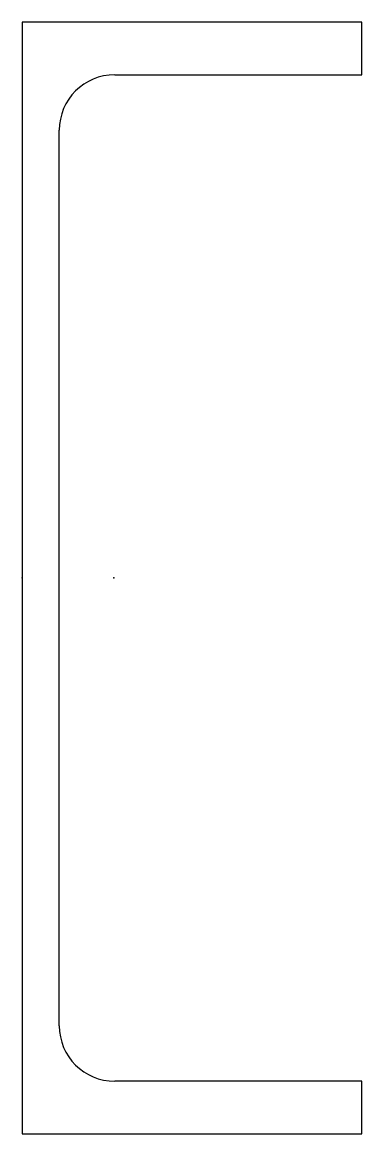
# Model space of a CAD drawing. Header units: millimetres. Extents: x 0 to 110, y 0 to 360.
import ezdxf

# ---------------------------------------------------------------- set-up
doc = ezdxf.new("R2010")
doc.units = ezdxf.units.MM
doc.layers.add('Profile', color=7, linetype='Continuous')

msp = doc.modelspace()

# ---------------------------------------------------------------- linework, layer by layer
at = {"layer": 'Profile'}
for p, q in [((0, 360), (0, 0)), ((110, 360), (0, 360)), ((110, 343), (110, 360)), ((30, 343), (110, 343)), ((12, 35), (12, 325)), ((110, 17), (30, 17)), ((110, 0), (110, 17)), ((0, 0), (110, 0))]:
    msp.add_line(p, q, dxfattribs=at)
for centre, start, end in [((30, 325), 90, 180), ((30, 35), 180, 270)]:
    msp.add_arc(centre, 18, start, end, dxfattribs=at)
for p in [(0, 180), (29.7, 180)]:
    msp.add_point(p, dxfattribs=at)

doc.saveas('drawing.dxf')
